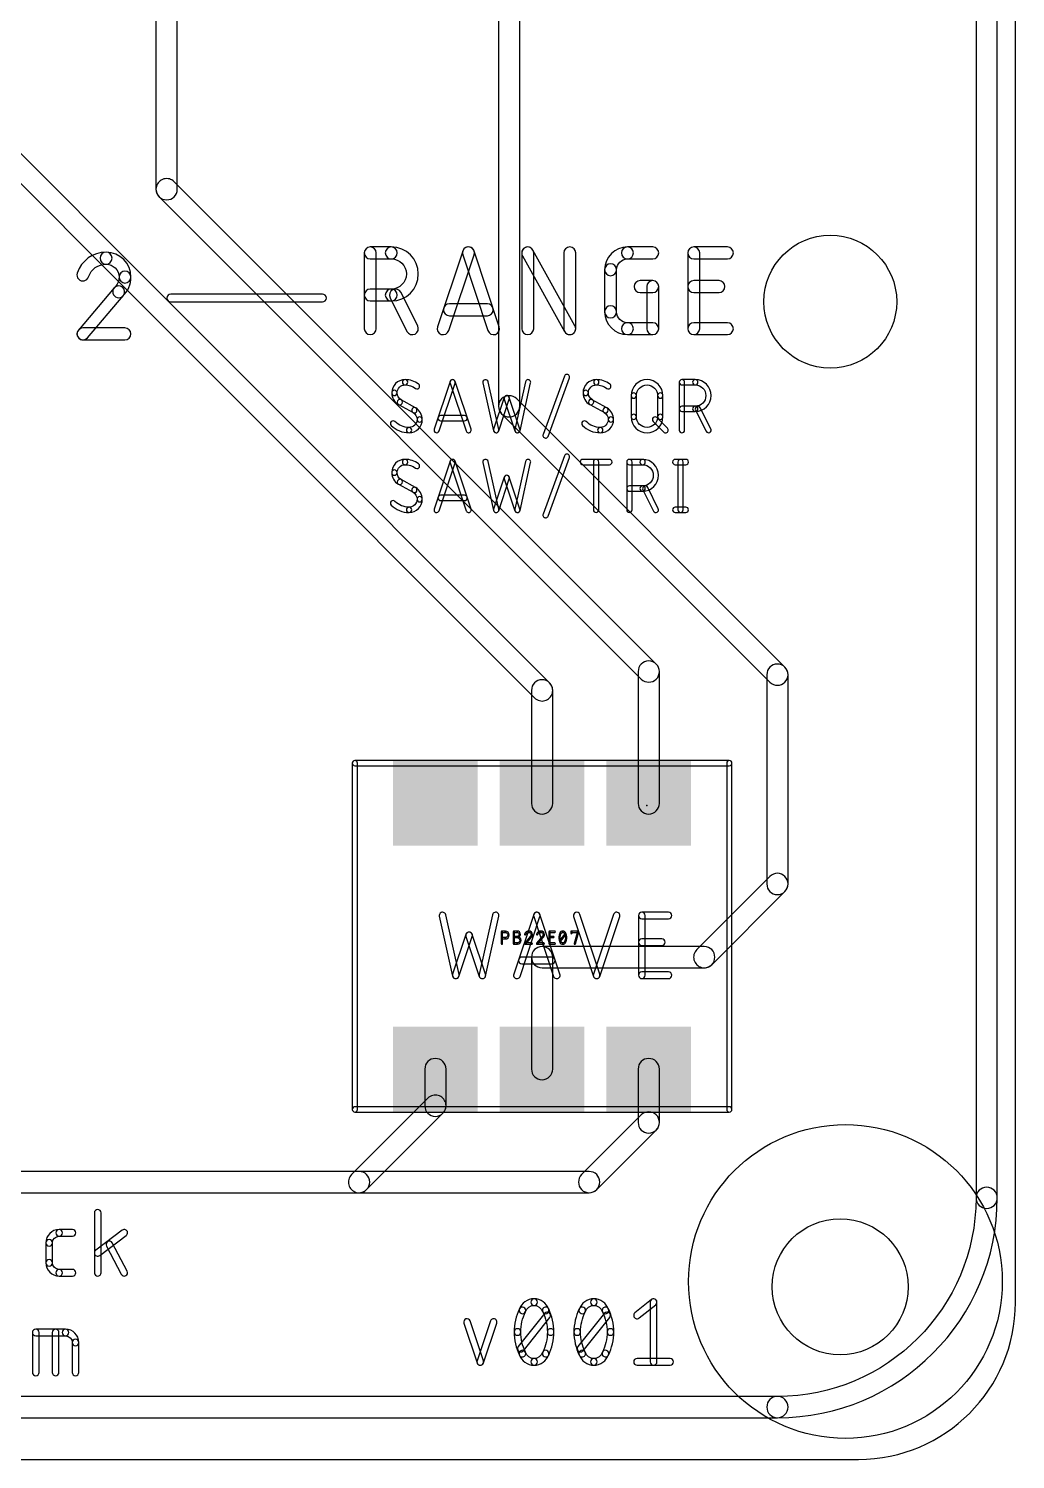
# Model space of a CAD drawing. Extents: x -1 to 105, y 0 to 76.
# Drawn here: x 85.68 to 104.55, y 0 to 27.35 of the extents above; entities that cross this region are included whole.
import ezdxf

# ---------------------------------------------------------------- set-up
doc = ezdxf.new("R2010")
doc.units = 0
for name, color, linetype in [('1', 12, 'CONTINUOUS'), ('16', 132, 'CONTINUOUS'), ('17', 110, 'CONTINUOUS'), ('20', 31, 'CONTINUOUS'), ('21', 253, 'CONTINUOUS'), ('23', 53, 'CONTINUOUS'), ('25', 253, 'CONTINUOUS'), ('42', 132, 'CONTINUOUS')]:
    doc.layers.add(name, color=color, linetype=linetype)

# ---------------------------------------------------------------- blocks, each defined once
blk = doc.blocks.new('ROUNDP')
blk.add_circle((0, 0), 0.5)
blk = doc.blocks.new('SQUAREP')
blk.add_solid([(-0.5, -0.5), (0.5, -0.5), (-0.5, 0.5), (0.5, 0.5)])

msp = doc.modelspace()

# ---------------------------------------------------------------- linework, layer by layer
at = {"layer": '1'}
for points in [[(88.1168, 33.22), (88.1168, 24.28, 1), (88.5232, 24.28), (88.5232, 33.22, 1)], [(94.6668, 30.21), (94.6668, 20.13, 1), (95.0732, 20.13), (95.0732, 30.21, 1)], [(83.3563, 26.5563), (95.3563, 14.5563, 1), (95.6437, 14.8437), (83.6437, 26.8437, 1)], [(88.1763, 24.1363), (97.3963, 14.9163, 1), (97.6837, 15.2037), (88.4637, 24.4237, 1)], [(94.7263, 19.9863), (99.8563, 14.8563, 1), (100.1437, 15.1437), (95.0137, 20.2737, 1)], [(97.3368, 15.06), (97.3368, 12.54, 1), (97.7432, 12.54), (97.7432, 15.06, 1)], [(99.7968, 15), (99.7968, 11, 1), (100.2032, 11), (100.2032, 15, 1)], [(95.2968, 14.7), (95.2968, 12.54, 1), (95.7032, 12.54), (95.7032, 14.7, 1)], [(99.8563, 11.1437), (98.4563, 9.7437, 1), (98.7437, 9.4563), (100.1437, 10.8563, 1)], [(98.6, 9.8032), (95.5, 9.8032, 1), (95.5, 9.3968), (98.6, 9.3968, 1)], [(95.2968, 9.6), (95.2968, 7.46, 1), (95.7032, 7.46), (95.7032, 9.6, 1)], [(97.3368, 7.46), (97.3368, 6.44, 1), (97.7432, 6.44), (97.7432, 7.46, 1)], [(97.3963, 6.5837), (96.2563, 5.4437, 1), (96.5437, 5.1563), (97.6837, 6.2963, 1)], [(96.4, 5.5032), (76.3, 5.5032, 1), (76.3, 5.0968), (96.4, 5.0968, 1)]]:
    msp.add_lwpolyline(points, format="xyb", close=True, dxfattribs=at)
at = {"layer": '16'}
for points in [[(104.2032, 5), (104.2032, 70, 1), (103.7968, 70), (103.7968, 5, 1)], [(93.2568, 7.46), (93.2568, 6.76, 1), (93.6632, 6.76), (93.6632, 7.46, 1)], [(93.3163, 6.9037), (91.8563, 5.4437, 1), (92.1437, 5.1563), (93.6037, 6.6163, 1)], [(92, 5.5032), (74.3, 5.5032, 1), (74.3, 5.0968), (92, 5.0968, 1)], [(100, 1.2032, 1), (100, 0.7968, 0.4142), (104.2032, 5, 1), (103.7968, 5, -0.4142)], [(4, 0.7968), (100, 0.7968, 1), (100, 1.2032), (4, 1.2032, 1)]]:
    msp.add_lwpolyline(points, format="xyb", close=True, dxfattribs=at)
at = {"layer": '20'}
for p, q in [((104.55, 3), (104.55, 72.22)), ((2, 0), (101.55, 0))]:
    msp.add_line(p, q, dxfattribs=at)
msp.add_circle((101.2, 3.3), 1.3, dxfattribs=at)
msp.add_arc((101.55, 3), 3, 270, 0, dxfattribs=at)
at = {"layer": '21'}
for points in [[(99.08, 13.36), (91.92, 13.36, 1), (91.92, 13.26), (99.08, 13.26, 1)], [(91.87, 13.31), (91.87, 6.69, 1), (91.97, 6.69), (91.97, 13.31, 1)], [(99.13, 6.69), (99.13, 13.31, 1), (99.03, 13.31), (99.03, 6.69, 1)], [(94.7433, 9.8587), (94.7433, 10.0873, 1), (94.7179, 10.0873), (94.7179, 9.8587, 1)], [(94.7306, 10.0746), (94.7941, 10.0746, 1), (94.7941, 10.1), (94.7306, 10.1, 1)], [(94.7941, 9.973), (94.7306, 9.973, 1), (94.7306, 9.9476), (94.7941, 9.9476, 1)], [(94.7941, 9.973, 1), (94.7941, 9.9476, 1), (94.7941, 10.1, 1), (94.7941, 10.0746, -1)], [(94.9719, 9.8587), (94.9719, 10.0873, 1), (94.9465, 10.0873), (94.9465, 9.8587, 1)], [(94.9592, 10.0746), (95.0227, 10.0746, 1), (95.0227, 10.1), (94.9592, 10.1, 1)], [(94.9592, 9.973), (95.0227, 9.973, 1), (95.0227, 9.9984), (94.9592, 9.9984, 1)], [(95.0227, 9.8714), (94.9592, 9.8714, 1), (94.9592, 9.846), (95.0227, 9.846, 1)], [(95.0227, 9.9984, 1), (95.0227, 9.973, 1), (95.0227, 10.1, 1), (95.0227, 10.0746, -1)], [(95.0227, 9.8714, 1), (95.0227, 9.846, 1), (95.0227, 9.9984, 1), (95.0227, 9.973, -1)], [(95.2462, 10.0746, 1), (95.2462, 10.1, 0.3252), (95.1643, 10.0404, 1), (95.1885, 10.0326, -0.3252)], [(95.2747, 9.9939), (95.1667, 9.8669, 1), (95.1861, 9.8505), (95.294, 9.9775, 1)], [(95.1764, 9.846), (95.3034, 9.846, 1), (95.3034, 9.8714), (95.1764, 9.8714, 1)], [(95.2907, 10.0302, 1), (95.3161, 10.0302, 0.4142), (95.2462, 10.1, 1), (95.2462, 10.0746, -0.4142)], [(95.2756, 9.9949, 1), (95.2931, 9.9765, 0.2053), (95.3161, 10.0301, 1), (95.2907, 10.0302, -0.2053)], [(95.4748, 10.0746, 1), (95.4748, 10.1, 0.3252), (95.3929, 10.0404, 1), (95.4171, 10.0326, -0.3252)], [(95.5033, 9.9939), (95.3953, 9.8669, 1), (95.4147, 9.8505), (95.5226, 9.9775, 1)], [(95.405, 9.846), (95.532, 9.846, 1), (95.532, 9.8714), (95.405, 9.8714, 1)], [(95.5193, 10.0302, 1), (95.5447, 10.0302, 0.4142), (95.4748, 10.1, 1), (95.4748, 10.0746, -0.4142)], [(95.5042, 9.9949, 1), (95.5217, 9.9765, 0.2053), (95.5447, 10.0301, 1), (95.5193, 10.0302, -0.2053)], [(95.6544, 9.8587), (95.6544, 10.0873, 1), (95.629, 10.0873), (95.629, 9.8587, 1)], [(95.6417, 10.0746), (95.7433, 10.0746, 1), (95.7433, 10.1), (95.6417, 10.1, 1)], [(95.6417, 9.973), (95.7179, 9.973, 1), (95.7179, 9.9984), (95.6417, 9.9984, 1)], [(95.7433, 9.8714), (95.6417, 9.8714, 1), (95.6417, 9.846), (95.7433, 9.846, 1)], [(95.8622, 10.05, 1), (95.8393, 10.0611, 0.1139), (95.819, 9.973, 1), (95.8444, 9.973, -0.1139)], [(95.8444, 9.973, 1), (95.819, 9.973, 0.1139), (95.8393, 9.8849, 1), (95.8622, 9.896, -0.1139)], [(95.8543, 9.9016), (95.9559, 10.0286, 1), (95.9361, 10.0444), (95.8345, 9.9174, 1)], [(95.8952, 10.0746, 1), (95.8952, 10.1, 0.3205), (95.8387, 10.0597, 1), (95.8628, 10.0514, -0.3205)], [(95.8628, 9.8946, 1), (95.8387, 9.8863, 0.3205), (95.8952, 9.846, 1), (95.8952, 9.8714, -0.3205)], [(95.9276, 10.0514, 1), (95.9517, 10.0597, 0.3205), (95.8952, 10.1, 1), (95.8952, 10.0746, -0.3205)], [(95.8952, 9.8714, 1), (95.8952, 9.846, 0.3205), (95.9517, 9.8863, 1), (95.9276, 9.8946, -0.3205)], [(95.946, 9.973, 1), (95.9714, 9.973, 0.1139), (95.9511, 10.0611, 1), (95.9282, 10.05, -0.1139)], [(95.9282, 9.896, 1), (95.9511, 9.8849, 0.1139), (95.9714, 9.973, 1), (95.946, 9.973, -0.1139)], [(96.073, 10.0619), (96.073, 10.0873, 1), (96.0476, 10.0873), (96.0476, 10.0619, 1)], [(96.0603, 10.0746), (96.1873, 10.0746, 1), (96.1873, 10.1), (96.0603, 10.1, 1)], [(96.1751, 10.0907), (96.1116, 9.8621, 1), (96.136, 9.8553), (96.1995, 10.0839, 1)], [(91.92, 6.64), (99.08, 6.64, 1), (99.08, 6.74), (91.92, 6.74, 1)]]:
    msp.add_lwpolyline(points, format="xyb", close=True, dxfattribs=at)
at = {"layer": '23'}
msp.add_point((97.5, 12.5), dxfattribs=at)
at = {"layer": '25'}
for points in [[(87.1624, 22.8478, 1), (87.1624, 23.0764, 0.3252), (86.6113, 22.6756, 1), (86.8287, 22.6051, -0.3252)], [(87.41, 22.6002, 1), (87.6386, 22.6002, 0.4142), (87.1624, 23.0764, 1), (87.1624, 22.8478, -0.4142)], [(92.3286, 21.6143), (92.3286, 23.0621, 1), (92.1, 23.0621), (92.1, 21.6143, 1)], [(92.2143, 22.9478), (92.6165, 22.9478, 1), (92.6165, 23.1764), (92.2143, 23.1764, 1)], [(92.6165, 22.3721, 1), (92.6165, 22.1435, 1), (92.6165, 23.1764, 1), (92.6165, 22.9478, -1)], [(93.7166, 21.5782), (94.1992, 23.026, 1), (93.9824, 23.0982), (93.4998, 21.6504, 1)], [(93.9824, 23.026), (94.465, 21.5782, 1), (94.6818, 21.6504), (94.1992, 23.0982, 1)], [(95.1248, 23.0066), (95.9292, 21.5588, 1), (96.129, 21.6698), (95.3247, 23.1176, 1)], [(95.3391, 21.6143), (95.3391, 23.0621, 1), (95.1105, 23.0621), (95.1105, 21.6143, 1)], [(96.1434, 21.6143), (96.1434, 23.0621, 1), (95.9148, 23.0621), (95.9148, 21.6143, 1)], [(97.1322, 22.9478, 1), (97.1322, 23.1764, 0.4142), (96.6961, 22.7404, 1), (96.9247, 22.7404, -0.4142)], [(97.1322, 22.9478), (97.6148, 22.9478, 1), (97.6148, 23.1764), (97.1322, 23.1764, 1)], [(98.5143, 21.6143), (98.5143, 23.0621, 1), (98.2857, 23.0621), (98.2857, 21.6143, 1)], [(98.4, 22.9478), (99.0435, 22.9478, 1), (99.0435, 23.1764), (98.4, 23.1764, 1)], [(87.3249, 22.4014, 1), (87.4825, 22.2359, 0.2053), (87.6386, 22.6002, 1), (87.41, 22.6001, -0.2053)], [(96.9247, 21.936), (96.9247, 22.7404, 1), (96.6961, 22.7404), (96.6961, 21.936, 1)], [(87.3166, 22.3927), (86.6329, 21.5883, 1), (86.8071, 21.4403), (87.4908, 22.2446, 1)], [(97.3735, 22.3043), (97.6148, 22.3043, 1), (97.6148, 22.5329), (97.3735, 22.5329, 1)], [(97.5005, 22.4186), (97.5005, 21.6143, 1), (97.7291, 21.6143), (97.7291, 22.4186, 1)], [(98.4, 22.3043), (98.8826, 22.3043, 1), (98.8826, 22.5329), (98.4, 22.5329, 1)], [(88.4, 22.125), (91.3, 22.125, 1), (91.3, 22.275), (88.4, 22.275, 1)], [(92.6165, 22.3721), (92.2143, 22.3721, 1), (92.2143, 22.1435), (92.6165, 22.1435, 1)], [(93.1209, 21.6654), (92.7991, 22.3089, 1), (92.5947, 22.2066), (92.9164, 21.5632, 1)], [(94.4527, 22.0906), (93.7288, 22.0906, 1), (93.7288, 21.862), (94.4527, 21.862, 1)], [(96.9247, 21.936, 1), (96.6961, 21.936, 0.4142), (97.1322, 21.5, 1), (97.1322, 21.7286, -0.4142)], [(86.72, 21.4), (87.5243, 21.4, 1), (87.5243, 21.6286), (86.72, 21.6286, 1)], [(97.6148, 21.7286), (97.1322, 21.7286, 1), (97.1322, 21.5), (97.6148, 21.5, 1)], [(99.0435, 21.7286), (98.4, 21.7286, 1), (98.4, 21.5), (99.0435, 21.5, 1)], [(92.8794, 20.5384, 1), (92.8794, 20.64, 0.4142), (92.6254, 20.386, 1), (92.727, 20.386, -0.4142)], [(93.0775, 20.4724, 1), (93.1385, 20.5536, 0.1623), (92.8794, 20.64, 1), (92.8794, 20.5384, -0.1623)], [(93.5321, 19.6587), (93.8369, 20.5731, 1), (93.7405, 20.6053), (93.4357, 19.6909, 1)], [(93.7405, 20.5731), (94.0453, 19.6587, 1), (94.1417, 19.6909), (93.8369, 20.6053, 1)], [(94.369, 20.5782), (94.5722, 19.6638, 1), (94.6714, 19.6858), (94.4682, 20.6002, 1)], [(95.0778, 19.6638), (95.281, 20.5782, 1), (95.1818, 20.6002), (94.9786, 19.6858, 1)], [(95.6144, 19.5558), (96.0208, 20.6734, 1), (95.9254, 20.7082), (95.519, 19.5906, 1)], [(96.537, 20.5384, 1), (96.537, 20.64, 0.4142), (96.283, 20.386, 1), (96.3846, 20.386, -0.4142)], [(96.7351, 20.4724, 1), (96.7961, 20.5536, 0.1623), (96.537, 20.64, 1), (96.537, 20.5384, -0.1623)], [(97.7095, 20.3352, 1), (97.8111, 20.3352, 1), (97.2015, 20.3352, 1), (97.3031, 20.3352, -1)], [(98.2251, 19.6748), (98.2251, 20.5892, 1), (98.1235, 20.5892), (98.1235, 19.6748, 1)], [(98.1743, 20.5384), (98.4283, 20.5384, 1), (98.4283, 20.64), (98.1743, 20.64, 1)], [(98.4283, 20.132, 1), (98.4283, 20.0304, 1), (98.4283, 20.64, 1), (98.4283, 20.5384, -1)], [(92.727, 20.386, 1), (92.6254, 20.386, 0.2656), (92.752, 20.1644, 1), (92.8036, 20.252, -0.2656)], [(93.0815, 20.1004), (92.8021, 20.2528, 1), (92.7535, 20.1636), (93.0329, 20.0112, 1)], [(94.67, 19.6587), (94.8732, 20.2683, 1), (94.7768, 20.3005), (94.5736, 19.6909, 1)], [(94.7768, 20.2683), (94.98, 19.6587, 1), (95.0764, 19.6909), (94.8732, 20.3005, 1)], [(96.3846, 20.386, 1), (96.283, 20.386, 0.2656), (96.4096, 20.1644, 1), (96.4612, 20.252, -0.2656)], [(96.7391, 20.1004), (96.4597, 20.2528, 1), (96.4111, 20.1636), (96.6905, 20.0112, 1)], [(97.3031, 19.9288), (97.3031, 20.3352, 1), (97.2015, 20.3352), (97.2015, 19.9288, 1)], [(97.7095, 20.3352), (97.7095, 19.9288, 1), (97.8111, 19.9288), (97.8111, 20.3352, 1)], [(93.108, 19.878, 1), (93.2096, 19.878, 0.2656), (93.083, 20.0996, 1), (93.0314, 20.012, -0.2656)], [(96.7656, 19.878, 1), (96.8672, 19.878, 0.2656), (96.7406, 20.0996, 1), (96.689, 20.012, -0.2656)], [(97.3031, 19.9288, 1), (97.2015, 19.9288, 1), (97.8111, 19.9288, 1), (97.7095, 19.9288, -1)], [(98.4283, 20.132), (98.1743, 20.132, 1), (98.1743, 20.0304), (98.4283, 20.0304, 1)], [(98.7277, 19.6975), (98.5245, 20.1039, 1), (98.4336, 20.0585), (98.6368, 19.6521, 1)], [(92.6869, 19.8376, 1), (92.6147, 19.766, 0.2), (92.9556, 19.624, 1), (92.9556, 19.7256, -0.2)], [(92.9556, 19.7256, 1), (92.9556, 19.624, 0.4142), (93.2096, 19.878, 1), (93.108, 19.878, -0.4142)], [(94.0173, 19.9542), (93.5601, 19.9542, 1), (93.5601, 19.8526), (94.0173, 19.8526, 1)], [(96.3445, 19.8376, 1), (96.2723, 19.766, 0.2), (96.6132, 19.624, 1), (96.6132, 19.7256, -0.2)], [(96.6132, 19.7256, 1), (96.6132, 19.624, 0.4142), (96.8672, 19.878, 1), (96.7656, 19.878, -0.4142)], [(97.6228, 19.8421), (97.826, 19.6389, 1), (97.8979, 19.7107), (97.6947, 19.9139, 1)], [(95.6144, 18.0318), (96.0208, 19.1494, 1), (95.9254, 19.1842), (95.519, 18.0666, 1)], [(92.8794, 19.0144, 1), (92.8794, 19.116, 0.4142), (92.6254, 18.862, 1), (92.727, 18.862, -0.4142)], [(92.727, 18.862, 1), (92.6254, 18.862, 0.2656), (92.752, 18.6404, 1), (92.8036, 18.728, -0.2656)], [(93.0775, 18.9484, 1), (93.1385, 19.0296, 0.1623), (92.8794, 19.116, 1), (92.8794, 19.0144, -0.1623)], [(93.5321, 18.1347), (93.8369, 19.0491, 1), (93.7405, 19.0813), (93.4357, 18.1669, 1)], [(93.7405, 19.0491), (94.0453, 18.1347, 1), (94.1417, 18.1669), (93.8369, 19.0813, 1)], [(94.369, 19.0542), (94.5722, 18.1398, 1), (94.6714, 18.1618), (94.4682, 19.0762, 1)], [(95.0778, 18.1398), (95.281, 19.0542, 1), (95.1818, 19.0762), (94.9786, 18.1618, 1)], [(96.2779, 19.0144), (96.7859, 19.0144, 1), (96.7859, 19.116), (96.2779, 19.116, 1)], [(96.5827, 18.1508), (96.5827, 19.0652, 1), (96.4811, 19.0652), (96.4811, 18.1508, 1)], [(97.2192, 18.1508), (97.2192, 19.0652, 1), (97.1176, 19.0652), (97.1176, 18.1508, 1)], [(97.1684, 19.0144), (97.4224, 19.0144, 1), (97.4224, 19.116), (97.1684, 19.116, 1)], [(97.4224, 18.608, 1), (97.4224, 18.5064, 1), (97.4224, 19.116, 1), (97.4224, 19.0144, -1)], [(98.0457, 19.0144), (98.2489, 19.0144, 1), (98.2489, 19.116), (98.0457, 19.116, 1)], [(98.0965, 19.0652), (98.0965, 18.1508, 1), (98.1981, 18.1508), (98.1981, 19.0652, 1)], [(93.0815, 18.5764), (92.8021, 18.7288, 1), (92.7535, 18.6396), (93.0329, 18.4872, 1)], [(94.67, 18.1347), (94.8732, 18.7443, 1), (94.7768, 18.7765), (94.5736, 18.1669, 1)], [(94.7768, 18.7443), (94.98, 18.1347, 1), (95.0764, 18.1669), (94.8732, 18.7765, 1)], [(97.4224, 18.608), (97.1684, 18.608, 1), (97.1684, 18.5064), (97.4224, 18.5064, 1)], [(97.7219, 18.1735), (97.5187, 18.5799, 1), (97.4278, 18.5345), (97.631, 18.1281, 1)], [(92.6869, 18.3136, 1), (92.6147, 18.242, 0.2), (92.9556, 18.1, 1), (92.9556, 18.2016, -0.2)], [(92.9556, 18.2016, 1), (92.9556, 18.1, 0.4142), (93.2096, 18.354, 1), (93.108, 18.354, -0.4142)], [(93.108, 18.354, 1), (93.2096, 18.354, 0.2656), (93.083, 18.5756, 1), (93.0314, 18.488, -0.2656)], [(94.0173, 18.4302), (93.5601, 18.4302, 1), (93.5601, 18.3286), (94.0173, 18.3286, 1)], [(98.0457, 18.1), (98.2489, 18.1, 1), (98.2489, 18.2016), (98.0457, 18.2016, 1)], [(93.534, 10.3825), (93.788, 9.2395, 1), (93.912, 9.2671), (93.658, 10.4101, 1)], [(94.42, 9.2395), (94.674, 10.3825, 1), (94.55, 10.4101), (94.296, 9.2671, 1)], [(95.0786, 9.2332), (95.4596, 10.3762, 1), (95.3391, 10.4164), (94.9581, 9.2734, 1)], [(95.3391, 10.3762), (95.7201, 9.2332, 1), (95.8406, 9.2734), (95.4596, 10.4164, 1)], [(96.1011, 10.3762), (96.4821, 9.2332, 1), (96.6026, 9.2734), (96.2216, 10.4164, 1)], [(96.6026, 9.2332), (96.9836, 10.3762, 1), (96.8631, 10.4164), (96.4821, 9.2734, 1)], [(97.472, 9.2533), (97.472, 10.3963, 1), (97.345, 10.3963), (97.345, 9.2533, 1)], [(97.4085, 10.3328), (97.9165, 10.3328, 1), (97.9165, 10.4598), (97.4085, 10.4598, 1)], [(93.9102, 9.2332), (94.1642, 9.9952, 1), (94.0437, 10.0354), (93.7897, 9.2734, 1)], [(94.0437, 9.9952), (94.2977, 9.2332, 1), (94.4182, 9.2734), (94.1642, 10.0354, 1)], [(97.4085, 9.8248), (97.7895, 9.8248, 1), (97.7895, 9.9518), (97.4085, 9.9518, 1)], [(95.6851, 9.6025), (95.1136, 9.6025, 1), (95.1136, 9.4756), (95.6851, 9.4756, 1)], [(97.9165, 9.3168), (97.4085, 9.3168, 1), (97.4085, 9.1898), (97.9165, 9.1898, 1)], [(87.0656, 3.5685), (87.0656, 4.7115, 1), (86.9386, 4.7115), (86.9386, 3.5685, 1)], [(86.2645, 4.267, 1), (86.2645, 4.394, 0.4142), (86.0105, 4.14, 1), (86.1375, 4.14, -0.4142)], [(86.2645, 4.267), (86.5185, 4.267, 1), (86.5185, 4.394), (86.2645, 4.394, 1)], [(87.472, 4.3813), (86.964, 4.0003, 1), (87.0402, 3.8987), (87.5482, 4.2797, 1)], [(86.1375, 3.759), (86.1375, 4.14, 1), (86.0105, 4.14), (86.0105, 3.759, 1)], [(87.5663, 3.5982), (87.2805, 4.138, 1), (87.1683, 4.0785), (87.454, 3.5388, 1)], [(86.1375, 3.759, 1), (86.0105, 3.759, 0.4142), (86.2645, 3.505, 1), (86.2645, 3.632, -0.4142)], [(86.5185, 3.632), (86.2645, 3.632, 1), (86.2645, 3.505), (86.5185, 3.505, 1)], [(95.3462, 2.943, 1), (95.3462, 3.07, 0.3205), (95.0639, 2.8683, 1), (95.184, 2.8272, -0.3205)], [(95.5084, 2.8272, 1), (95.6285, 2.8683, 0.3205), (95.3462, 3.07, 1), (95.3462, 2.943, -0.3205)], [(96.4892, 2.943, 1), (96.4892, 3.07, 0.3205), (96.2069, 2.8683, 1), (96.327, 2.8272, -0.3205)], [(96.6514, 2.8272, 1), (96.7715, 2.8683, 0.3205), (96.4892, 3.07, 1), (96.4892, 2.943, -0.3205)], [(97.3544, 2.7029), (97.6719, 2.9569, 1), (97.5925, 3.0561), (97.275, 2.8021, 1)], [(97.5687, 3.0065), (97.5687, 1.8635, 1), (97.6957, 1.8635), (97.6957, 3.0065, 1)], [(95.181, 2.8199, 1), (95.0669, 2.8756, 0.1139), (94.9652, 2.435, 1), (95.0922, 2.435, -0.1139)], [(95.1418, 2.0778), (95.6498, 2.7128, 1), (95.5506, 2.7922), (95.0426, 2.1572, 1)], [(95.6002, 2.435, 1), (95.7272, 2.435, 0.1139), (95.6255, 2.8756, 1), (95.5114, 2.8199, -0.1139)], [(96.324, 2.8199, 1), (96.2099, 2.8756, 0.1139), (96.1082, 2.435, 1), (96.2352, 2.435, -0.1139)], [(96.2848, 2.0778), (96.7928, 2.7128, 1), (96.6936, 2.7922), (96.1856, 2.1572, 1)], [(96.7432, 2.435, 1), (96.8702, 2.435, 0.1139), (96.7685, 2.8756, 1), (96.6544, 2.8199, -0.1139)], [(85.8806, 1.6635), (85.8806, 2.4255, 1), (85.7536, 2.4255), (85.7536, 1.6635, 1)], [(85.8171, 2.362), (86.3886, 2.362, 1), (86.3886, 2.489), (85.8171, 2.489, 1)], [(86.2616, 1.6635), (86.2616, 2.4255, 1), (86.1346, 2.4255), (86.1346, 1.6635, 1)], [(86.5156, 2.235, 1), (86.6426, 2.235, 0.4142), (86.3886, 2.489, 1), (86.3886, 2.362, -0.4142)], [(94.0033, 2.6054), (94.2573, 1.8434, 1), (94.3777, 1.8836), (94.1237, 2.6456, 1)], [(94.3777, 1.8434), (94.6317, 2.6054, 1), (94.5113, 2.6456), (94.2573, 1.8836, 1)], [(95.0922, 2.435, 1), (94.9652, 2.435, 0.1139), (95.0669, 1.9944, 1), (95.181, 2.0501, -0.1139)], [(95.5114, 2.0501, 1), (95.6255, 1.9944, 0.1139), (95.7272, 2.435, 1), (95.6002, 2.435, -0.1139)], [(96.2352, 2.435, 1), (96.1082, 2.435, 0.1139), (96.2099, 1.9944, 1), (96.324, 2.0501, -0.1139)], [(96.6544, 2.0501, 1), (96.7685, 1.9944, 0.1139), (96.8702, 2.435, 1), (96.7432, 2.435, -0.1139)], [(86.5156, 2.235), (86.5156, 1.6635, 1), (86.6426, 1.6635), (86.6426, 2.235, 1)], [(95.184, 2.0428, 1), (95.0639, 2.0017, 0.3205), (95.3462, 1.8, 1), (95.3462, 1.927, -0.3205)], [(95.3462, 1.927, 1), (95.3462, 1.8, 0.3205), (95.6285, 2.0017, 1), (95.5084, 2.0428, -0.3205)], [(96.327, 2.0428, 1), (96.2069, 2.0017, 0.3205), (96.4892, 1.8, 1), (96.4892, 1.927, -0.3205)], [(96.4892, 1.927, 1), (96.4892, 1.8, 0.3205), (96.7715, 2.0017, 1), (96.6514, 2.0428, -0.3205)], [(97.3147, 1.8), (97.9497, 1.8, 1), (97.9497, 1.927), (97.3147, 1.927, 1)]]:
    msp.add_lwpolyline(points, format="xyb", close=True, dxfattribs=at)
at = {"layer": '42'}
msp.add_circle((101.3, 3.4), 3, dxfattribs=at)

# ---------------------------------------------------------------- block references
at = {"layer": '17', "xscale": 2.54, "yscale": 2.54}
msp.add_blockref('ROUNDP', (101.01, 22.13), dxfattribs=at)
msp.add_blockref('ROUNDP', (101.01, 22.13), dxfattribs=at)
at = {"layer": '17', "xscale": 1.62, "yscale": 1.62, "rotation": 270}
for p in [(93.46, 12.54), (93.46, 12.54), (95.5, 12.54), (95.5, 12.54), (97.54, 12.54), (97.54, 12.54), (93.46, 7.46), (93.46, 7.46), (95.5, 7.46), (95.5, 7.46), (97.54, 7.46), (97.54, 7.46)]:
    msp.add_blockref('SQUAREP', p, dxfattribs=at)

doc.saveas('drawing.dxf')
